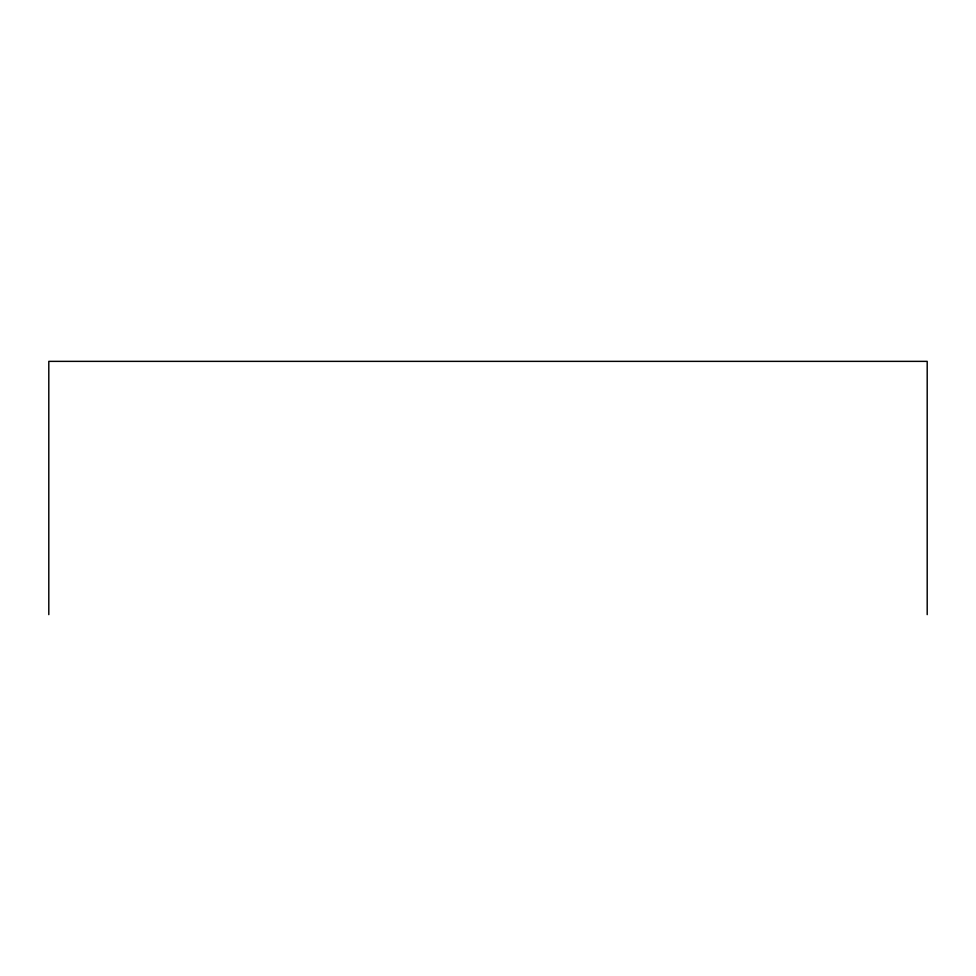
<?xml version="1.0" encoding="UTF-8"?>
<svg xmlns="http://www.w3.org/2000/svg" width="976" height="976" viewBox="0 0 976 976"><rect width="100%" height="100%" fill="white"/><g stroke="black" fill="none" stroke-linecap="round" stroke-linejoin="round"><path stroke-width="1.46" d="M927.2 614.636L927.2 361.364L48.8 361.364L48.8 614.636"/></g></svg>
